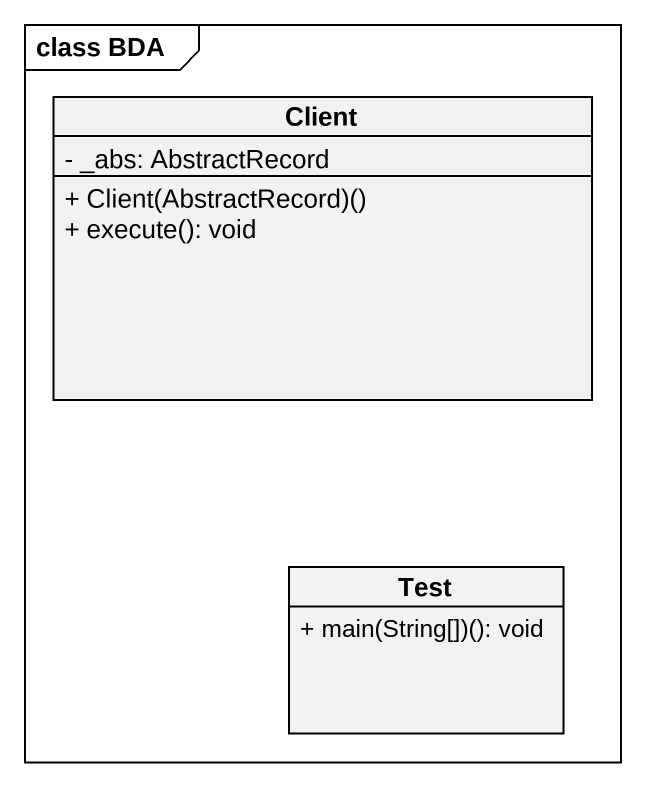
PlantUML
@startuml
mainframe class BDA
hide circle
hide empty members
skinparam classAttributeIconSize 0
class Client {
  - _abs: AbstractRecord
  + Client(AbstractRecord)()
  + execute(): void
}
class Test {
  + main(String[])(): void
}
@enduml
